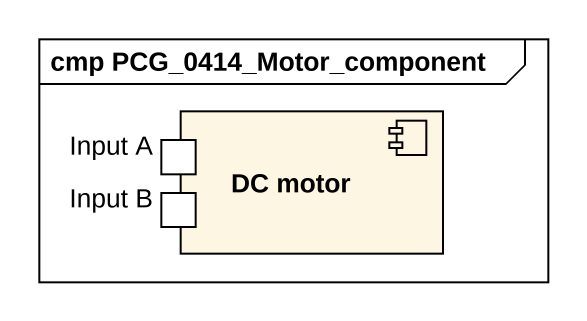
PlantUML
@startuml
mainframe cmp PCG_0414_Motor_component
component "DC motor" as DC_motor {
  port "Input A" as Input_A
  port "Input B" as Input_B
}
@enduml
